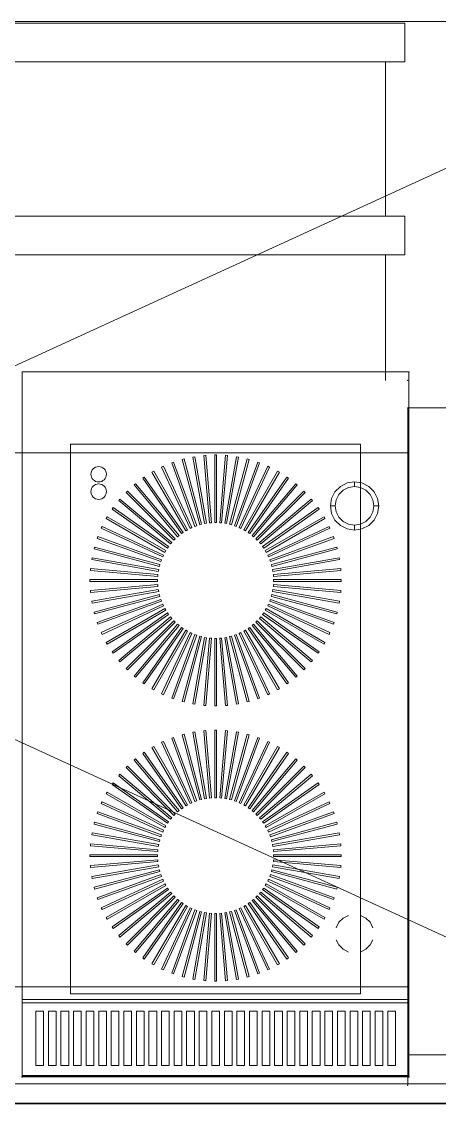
# Model space of a CAD drawing. Header units: millimetres. Extents: x -5316 to 10114, y -10026 to 11025.
# Drawn here: x 32.9 to 76.1, y -458.8 to -346.7 of the extents above; entities that cross this region are included whole.
import ezdxf

# ---------------------------------------------------------------- set-up
doc = ezdxf.new("R2010")
doc.units = ezdxf.units.MM
doc.layers.add('200-EquipBorder-2d', color=9, linetype='Continuous')
doc.layers.add('200-InsPoint-3D', color=3, linetype='Continuous', plot=False)
doc.layers.add('DUVAR', color=1, linetype='Continuous', lineweight=35)
doc.layers.add('tefrişler', color=13, linetype='Continuous', lineweight=5)

msp = doc.modelspace()

# ---------------------------------------------------------------- linework, layer by layer
at = {"layer": '200-EquipBorder-2d'}
msp.add_line((72.93, -456.02), (32.93, -456.02), dxfattribs=at)
msp.add_line((72.93, -456.02), (32.93, -456.02), dxfattribs=at)
at = {"layer": '200-InsPoint-3D'}
for p in [(32.93, -456.02), (32.93, -456.02), (72.8, -456.75), (72.93, -456.02), (72.93, -456.02)]:
    msp.add_point(p, dxfattribs=at)
at = {"layer": 'DUVAR'}
msp.add_line((699.54, -458.77), (-404.07, -458.77), dxfattribs=at)
at = {"layer": 'tefrişler'}
for p, q in [((109.92, -346.75), (-130.08, -456.75)), ((109.92, -456.75), (-130.08, -346.75)), ((70.5, -350.9), (70.5, -366.9)), ((70.5, -370.9), (70.5, -383.9)), ((72.93, -383.02), (32.93, -383.02)), ((32.93, -390.52), (32.93, -383.02)), ((72.93, -383.02), (32.93, -383.02)), ((32.93, -390.52), (32.93, -383.02)), ((72.93, -390.52), (72.93, -383.02)), ((72.93, -390.52), (72.93, -383.02)), ((72.8, -456.75), (72.8, -386.75)), ((72.8, -386.75), (182.8, -386.75)), ((32.93, -456.02), (32.93, -390.52)), ((32.93, -456.02), (32.93, -390.52)), ((72.93, -390.52), (72.93, -456.02)), ((72.93, -390.52), (72.93, -456.02)), ((-47.2, -391.4), (72.8, -391.4)), ((49.66, -392.04), (49.47, -392.09)), ((51.47, -398.8), (49.66, -392.04)), ((50.77, -391.8), (50.57, -391.84)), ((50.57, -391.84), (51.79, -398.73)), ((51.99, -398.69), (50.77, -391.8)), ((51.9, -391.66), (51.7, -391.68)), ((51.7, -391.68), (52.31, -398.65)), ((52.51, -398.64), (51.9, -391.66)), ((53.03, -391.62), (52.83, -391.62)), ((52.83, -391.62), (52.83, -398.62)), ((53.03, -398.62), (53.03, -391.62)), ((53.96, -391.66), (53.35, -398.64)), ((53.55, -398.65), (54.16, -391.68)), ((55.09, -391.8), (53.87, -398.69)), ((54.16, -391.68), (53.96, -391.66)), ((54.07, -398.73), (55.28, -391.84)), ((56.2, -392.04), (54.38, -398.8)), ((55.28, -391.84), (55.09, -391.8)), ((56.39, -392.09), (56.2, -392.04)), ((72.8, -391.4), (72.8, -446.7)), ((47.53, -392.8), (47.34, -392.88)), ((47.34, -392.88), (50.3, -399.23)), ((50.48, -399.14), (47.53, -392.8)), ((48.58, -392.37), (48.39, -392.44)), ((48.39, -392.44), (50.78, -399.02)), ((50.97, -398.95), (48.58, -392.37)), ((49.47, -392.09), (51.28, -398.85)), ((54.58, -398.85), (56.39, -392.09)), ((57.28, -392.37), (54.89, -398.95)), ((55.07, -399.02), (57.47, -392.44)), ((58.33, -392.8), (55.37, -399.14)), ((55.55, -399.23), (58.51, -392.88)), ((57.47, -392.44), (57.28, -392.37)), ((58.51, -392.88), (58.33, -392.8)), ((45.55, -393.91), (45.39, -394.03)), ((45.39, -394.03), (49.41, -399.76)), ((49.57, -399.65), (45.55, -393.91)), ((46.52, -393.31), (46.34, -393.41)), ((46.34, -393.41), (49.84, -399.47)), ((50.02, -399.37), (46.52, -393.31)), ((59.34, -393.31), (55.84, -399.37)), ((56.02, -399.47), (59.52, -393.41)), ((60.3, -393.91), (56.29, -399.65)), ((56.45, -399.76), (60.47, -394.03)), ((59.52, -393.41), (59.34, -393.31)), ((60.47, -394.03), (60.3, -393.91)), ((43.81, -395.36), (43.67, -395.5)), ((48.76, -400.31), (43.81, -395.36)), ((44.65, -394.6), (44.5, -394.73)), ((44.5, -394.73), (49, -400.09)), ((49.15, -399.96), (44.65, -394.6)), ((61.21, -394.6), (56.71, -399.96)), ((56.86, -400.09), (61.36, -394.73)), ((62.05, -395.36), (57.1, -400.31)), ((61.36, -394.73), (61.21, -394.6)), ((62.19, -395.5), (62.05, -395.36)), ((43.03, -396.19), (42.91, -396.34)), ((42.91, -396.34), (48.27, -400.84)), ((48.4, -400.69), (43.03, -396.19)), ((43.67, -395.5), (48.62, -400.45)), ((57.24, -400.45), (62.19, -395.5)), ((62.82, -396.19), (57.46, -400.69)), ((57.59, -400.84), (62.95, -396.34)), ((62.95, -396.34), (62.82, -396.19)), ((42.34, -397.08), (42.22, -397.25)), ((42.22, -397.25), (47.96, -401.26)), ((48.07, -401.1), (42.34, -397.08)), ((63.52, -397.08), (57.79, -401.1)), ((57.9, -401.26), (63.63, -397.25)), ((63.63, -397.25), (63.52, -397.08)), ((41.72, -398.03), (41.62, -398.21)), ((41.62, -398.21), (47.68, -401.71)), ((47.78, -401.53), (41.72, -398.03)), ((51.28, -398.85), (51.47, -398.8)), ((51.79, -398.73), (51.99, -398.69)), ((52.31, -398.65), (52.51, -398.64)), ((52.83, -398.62), (53.03, -398.62)), ((53.35, -398.64), (53.55, -398.65)), ((53.87, -398.69), (54.07, -398.73)), ((54.38, -398.8), (54.58, -398.85)), ((64.14, -398.03), (58.07, -401.53)), ((58.17, -401.71), (64.24, -398.21)), ((64.24, -398.21), (64.14, -398.03)), ((41.19, -399.04), (41.1, -399.22)), ((41.1, -399.22), (47.45, -402.18)), ((47.53, -401.99), (41.19, -399.04)), ((49.41, -399.76), (49.57, -399.65)), ((49.84, -399.47), (50.02, -399.37)), ((50.3, -399.23), (50.48, -399.14)), ((50.78, -399.02), (50.97, -398.95)), ((54.89, -398.95), (55.07, -399.02)), ((55.37, -399.14), (55.55, -399.23)), ((55.84, -399.37), (56.02, -399.47)), ((56.29, -399.65), (56.45, -399.76)), ((64.67, -399.04), (58.32, -401.99)), ((58.41, -402.18), (64.75, -399.22)), ((64.75, -399.22), (64.67, -399.04)), ((40.75, -400.08), (40.68, -400.27)), ((40.68, -400.27), (47.26, -402.66)), ((47.32, -402.47), (40.75, -400.08)), ((48.27, -400.84), (48.4, -400.69)), ((48.62, -400.45), (48.76, -400.31)), ((49, -400.09), (49.15, -399.96)), ((56.71, -399.96), (56.86, -400.09)), ((57.1, -400.31), (57.24, -400.45)), ((57.46, -400.69), (57.59, -400.84)), ((65.11, -400.08), (58.53, -402.47)), ((58.6, -402.66), (65.18, -400.27)), ((65.18, -400.27), (65.11, -400.08)), ((40.4, -401.16), (40.35, -401.35)), ((40.35, -401.35), (47.11, -403.16)), ((47.16, -402.97), (40.4, -401.16)), ((47.45, -402.18), (47.53, -401.99)), ((47.68, -401.71), (47.78, -401.53)), ((47.96, -401.26), (48.07, -401.1)), ((57.79, -401.1), (57.9, -401.26)), ((58.07, -401.53), (58.17, -401.71)), ((58.32, -401.99), (58.41, -402.18)), ((65.46, -401.16), (58.7, -402.97)), ((58.75, -403.16), (65.51, -401.35)), ((65.51, -401.35), (65.46, -401.16)), ((40.14, -402.27), (40.11, -402.46)), ((40.11, -402.46), (47, -403.68)), ((47.04, -403.48), (40.14, -402.27)), ((47.11, -403.16), (47.16, -402.97)), ((47.26, -402.66), (47.32, -402.47)), ((58.53, -402.47), (58.6, -402.66)), ((58.7, -402.97), (58.75, -403.16)), ((65.71, -402.27), (58.82, -403.48)), ((58.85, -403.68), (65.75, -402.46)), ((65.75, -402.46), (65.71, -402.27)), ((39.99, -403.39), (39.97, -403.59)), ((39.97, -403.59), (46.94, -404.2)), ((46.96, -404), (39.99, -403.39)), ((46.94, -404.2), (46.96, -404)), ((47, -403.68), (47.04, -403.48)), ((58.82, -403.48), (58.85, -403.68)), ((65.87, -403.39), (58.9, -404)), ((58.9, -404), (58.91, -404.2)), ((58.91, -404.2), (65.89, -403.59)), ((65.89, -403.59), (65.87, -403.39)), ((39.93, -404.52), (39.93, -404.72)), ((46.93, -404.52), (39.93, -404.52)), ((39.93, -404.72), (46.93, -404.72)), ((46.94, -405.04), (39.97, -405.65)), ((39.99, -405.85), (46.96, -405.24)), ((46.93, -404.72), (46.93, -404.52)), ((46.96, -405.24), (46.94, -405.04)), ((58.91, -405.04), (58.9, -405.24)), ((58.9, -405.24), (65.87, -405.85)), ((65.89, -405.65), (58.91, -405.04)), ((65.93, -404.52), (58.93, -404.52)), ((58.93, -404.52), (58.93, -404.72)), ((58.93, -404.72), (65.93, -404.72)), ((65.93, -404.72), (65.93, -404.52)), ((39.97, -405.65), (39.99, -405.85)), ((47, -405.56), (40.11, -406.78)), ((40.14, -406.98), (47.04, -405.76)), ((47.11, -406.08), (40.35, -407.89)), ((40.4, -408.08), (47.16, -406.27)), ((47.26, -406.58), (40.68, -408.97)), ((47.04, -405.76), (47, -405.56)), ((47.16, -406.27), (47.11, -406.08)), ((47.32, -406.77), (47.26, -406.58)), ((58.6, -406.58), (58.53, -406.77)), ((65.18, -408.97), (58.6, -406.58)), ((58.75, -406.08), (58.7, -406.27)), ((58.7, -406.27), (65.46, -408.08)), ((65.51, -407.89), (58.75, -406.08)), ((58.85, -405.56), (58.82, -405.76)), ((58.82, -405.76), (65.71, -406.98)), ((65.75, -406.78), (58.85, -405.56)), ((65.87, -405.85), (65.89, -405.65)), ((40.11, -406.78), (40.14, -406.98)), ((40.75, -409.16), (47.32, -406.77)), ((47.45, -407.07), (41.1, -410.02)), ((41.19, -410.21), (47.53, -407.25)), ((47.68, -407.53), (41.62, -411.03)), ((41.72, -411.21), (47.78, -407.71)), ((47.53, -407.25), (47.45, -407.07)), ((47.78, -407.71), (47.68, -407.53)), ((58.17, -407.53), (58.07, -407.71)), ((58.07, -407.71), (64.14, -411.21)), ((64.24, -411.03), (58.17, -407.53)), ((58.41, -407.07), (58.32, -407.25)), ((58.32, -407.25), (64.67, -410.21)), ((64.75, -410.02), (58.41, -407.07)), ((58.53, -406.77), (65.11, -409.16)), ((65.71, -406.98), (65.75, -406.78)), ((40.35, -407.89), (40.4, -408.08)), ((47.96, -407.98), (42.22, -412)), ((42.34, -412.16), (48.07, -408.14)), ((48.27, -408.4), (42.91, -412.9)), ((43.03, -413.05), (48.4, -408.55)), ((48.62, -408.79), (43.67, -413.74)), ((48.07, -408.14), (47.96, -407.98)), ((48.4, -408.55), (48.27, -408.4)), ((48.76, -408.93), (48.62, -408.79)), ((57.24, -408.79), (57.1, -408.93)), ((62.19, -413.74), (57.24, -408.79)), ((57.59, -408.4), (57.46, -408.55)), ((57.46, -408.55), (62.82, -413.05)), ((62.95, -412.9), (57.59, -408.4)), ((57.9, -407.98), (57.79, -408.14)), ((57.79, -408.14), (63.52, -412.16)), ((63.63, -412), (57.9, -407.98)), ((65.46, -408.08), (65.51, -407.89)), ((40.68, -408.97), (40.75, -409.16)), ((43.81, -413.88), (48.76, -408.93)), ((49, -409.15), (44.5, -414.52)), ((44.65, -414.64), (49.15, -409.28)), ((49.41, -409.48), (45.39, -415.21)), ((45.55, -415.33), (49.57, -409.59)), ((49.84, -409.77), (46.34, -415.83)), ((46.52, -415.93), (50.02, -409.87)), ((49.15, -409.28), (49, -409.15)), ((49.57, -409.59), (49.41, -409.48)), ((50.02, -409.87), (49.84, -409.77)), ((56.02, -409.77), (55.84, -409.87)), ((55.84, -409.87), (59.34, -415.93)), ((59.52, -415.83), (56.02, -409.77)), ((56.45, -409.48), (56.29, -409.59)), ((56.29, -409.59), (60.3, -415.33)), ((60.47, -415.21), (56.45, -409.48)), ((56.86, -409.15), (56.71, -409.28)), ((56.71, -409.28), (61.21, -414.64)), ((61.36, -414.52), (56.86, -409.15)), ((57.1, -408.93), (62.05, -413.88)), ((65.11, -409.16), (65.18, -408.97)), ((41.1, -410.02), (41.19, -410.21)), ((41.62, -411.03), (41.72, -411.21)), ((50.3, -410.02), (47.34, -416.36)), ((47.53, -416.45), (50.48, -410.1)), ((50.78, -410.23), (48.39, -416.8)), ((48.58, -416.87), (50.97, -410.29)), ((51.28, -410.39), (49.47, -417.15)), ((49.66, -417.2), (51.47, -410.44)), ((50.48, -410.1), (50.3, -410.02)), ((51.79, -410.51), (50.57, -417.41)), ((50.77, -417.44), (51.99, -410.55)), ((50.97, -410.29), (50.78, -410.23)), ((51.47, -410.44), (51.28, -410.39)), ((52.31, -410.59), (51.7, -417.56)), ((51.99, -410.55), (51.79, -410.51)), ((51.9, -417.58), (52.51, -410.61)), ((52.51, -410.61), (52.31, -410.59)), ((53.03, -410.62), (52.83, -410.62)), ((52.83, -410.62), (52.83, -417.62)), ((53.03, -417.62), (53.03, -410.62)), ((53.55, -410.59), (53.35, -410.61)), ((53.35, -410.61), (53.96, -417.58)), ((54.16, -417.56), (53.55, -410.59)), ((54.07, -410.51), (53.87, -410.55)), ((53.87, -410.55), (55.09, -417.44)), ((55.28, -417.41), (54.07, -410.51)), ((54.58, -410.39), (54.38, -410.44)), ((54.38, -410.44), (56.2, -417.2)), ((56.39, -417.15), (54.58, -410.39)), ((55.07, -410.23), (54.89, -410.29)), ((54.89, -410.29), (57.28, -416.87)), ((57.47, -416.8), (55.07, -410.23)), ((55.55, -410.02), (55.37, -410.1)), ((55.37, -410.1), (58.33, -416.45)), ((58.51, -416.36), (55.55, -410.02)), ((64.14, -411.21), (64.24, -411.03)), ((64.67, -410.21), (64.75, -410.02)), ((42.22, -412), (42.34, -412.16)), ((63.52, -412.16), (63.63, -412)), ((42.91, -412.9), (43.03, -413.05)), ((62.82, -413.05), (62.95, -412.9)), ((43.67, -413.74), (43.81, -413.88)), ((62.05, -413.88), (62.19, -413.74)), ((44.5, -414.52), (44.65, -414.64)), ((45.39, -415.21), (45.55, -415.33)), ((60.3, -415.33), (60.47, -415.21)), ((61.21, -414.64), (61.36, -414.52)), ((46.34, -415.83), (46.52, -415.93)), ((47.34, -416.36), (47.53, -416.45)), ((58.33, -416.45), (58.51, -416.36)), ((59.34, -415.93), (59.52, -415.83)), ((48.39, -416.8), (48.58, -416.87)), ((49.47, -417.15), (49.66, -417.2)), ((50.57, -417.41), (50.77, -417.44)), ((51.7, -417.56), (51.9, -417.58)), ((52.83, -417.62), (53.03, -417.62)), ((53.96, -417.58), (54.16, -417.56)), ((55.09, -417.44), (55.28, -417.41)), ((56.2, -417.2), (56.39, -417.15)), ((57.28, -416.87), (57.47, -416.8)), ((72.8, -446.7), (-47.2, -446.7)), ((72.93, -448.02), (32.93, -448.02)), ((72.93, -448.02), (32.93, -448.02)), ((182.8, -453.75), (72.8, -453.75)), ((-130.08, -456.75), (182.8, -456.75)), ((182.8, -456.75), (72.8, -456.75))]:
    msp.add_line(p, q, dxfattribs=at)
for points in [[(109.92, -346.75), (-130.08, -346.75), (-130.08, -456.75), (109.92, -456.75)], [(72.5, -350.9), (-16.5, -350.9), (-16.5, -346.9), (72.5, -346.9)], [(72.5, -370.9), (-16.5, -370.9), (-16.5, -366.9), (72.5, -366.9)], [(67.93, -447.42), (37.93, -447.42), (37.93, -390.52), (67.93, -390.52)], [(67.93, -447.42), (37.93, -447.42), (37.93, -390.52), (67.93, -390.52)], [(49.66, -392.04), (49.47, -392.09), (51.28, -398.85), (51.47, -398.8)], [(50.77, -391.8), (50.57, -391.84), (51.79, -398.73), (51.99, -398.69)], [(51.9, -391.66), (51.7, -391.68), (52.31, -398.65), (52.51, -398.64)], [(53.03, -391.62), (52.83, -391.62), (52.83, -398.62), (53.03, -398.62)], [(54.16, -391.68), (53.96, -391.66), (53.35, -398.64), (53.55, -398.65)], [(55.28, -391.84), (55.09, -391.8), (53.87, -398.69), (54.07, -398.73)], [(56.39, -392.09), (56.2, -392.04), (54.38, -398.8), (54.58, -398.85)], [(47.53, -392.8), (47.34, -392.88), (50.3, -399.23), (50.48, -399.14)], [(48.58, -392.37), (48.39, -392.44), (50.78, -399.02), (50.97, -398.95)], [(57.47, -392.44), (57.28, -392.37), (54.89, -398.95), (55.07, -399.02)], [(58.51, -392.88), (58.33, -392.8), (55.37, -399.14), (55.55, -399.23)], [(45.55, -393.91), (45.39, -394.03), (49.41, -399.76), (49.57, -399.65)], [(46.52, -393.31), (46.34, -393.41), (49.84, -399.47), (50.02, -399.37)], [(59.52, -393.41), (59.34, -393.31), (55.84, -399.37), (56.02, -399.47)], [(60.47, -394.03), (60.3, -393.91), (56.29, -399.65), (56.45, -399.76)], [(43.81, -395.36), (43.67, -395.5), (48.62, -400.45), (48.76, -400.31)], [(44.65, -394.6), (44.5, -394.73), (49, -400.09), (49.15, -399.96)], [(61.36, -394.73), (61.21, -394.6), (56.71, -399.96), (56.86, -400.09)], [(62.19, -395.5), (62.05, -395.36), (57.1, -400.31), (57.24, -400.45)], [(43.03, -396.19), (42.91, -396.34), (48.27, -400.84), (48.4, -400.69)], [(62.95, -396.34), (62.82, -396.19), (57.46, -400.69), (57.59, -400.84)], [(42.34, -397.08), (42.22, -397.25), (47.96, -401.26), (48.07, -401.1)], [(63.63, -397.25), (63.52, -397.08), (57.79, -401.1), (57.9, -401.26)], [(41.72, -398.03), (41.62, -398.21), (47.68, -401.71), (47.78, -401.53)], [(64.24, -398.21), (64.14, -398.03), (58.07, -401.53), (58.17, -401.71)], [(41.19, -399.04), (41.1, -399.22), (47.45, -402.18), (47.53, -401.99)], [(64.75, -399.22), (64.67, -399.04), (58.32, -401.99), (58.41, -402.18)], [(40.75, -400.08), (40.68, -400.27), (47.26, -402.66), (47.32, -402.47)], [(65.18, -400.27), (65.11, -400.08), (58.53, -402.47), (58.6, -402.66)], [(40.4, -401.16), (40.35, -401.35), (47.11, -403.16), (47.16, -402.97)], [(65.51, -401.35), (65.46, -401.16), (58.7, -402.97), (58.75, -403.16)], [(40.14, -402.27), (40.11, -402.46), (47, -403.68), (47.04, -403.48)], [(65.75, -402.46), (65.71, -402.27), (58.82, -403.48), (58.85, -403.68)], [(39.99, -403.39), (39.97, -403.59), (46.94, -404.2), (46.96, -404)], [(65.89, -403.59), (65.87, -403.39), (58.9, -404), (58.91, -404.2)], [(39.93, -404.52), (39.93, -404.72), (46.93, -404.72), (46.93, -404.52)], [(39.97, -405.65), (39.99, -405.85), (46.96, -405.24), (46.94, -405.04)], [(65.87, -405.85), (65.89, -405.65), (58.91, -405.04), (58.9, -405.24)], [(65.93, -404.72), (65.93, -404.52), (58.93, -404.52), (58.93, -404.72)], [(40.11, -406.78), (40.14, -406.98), (47.04, -405.76), (47, -405.56)], [(40.35, -407.89), (40.4, -408.08), (47.16, -406.27), (47.11, -406.08)], [(40.68, -408.97), (40.75, -409.16), (47.32, -406.77), (47.26, -406.58)], [(65.11, -409.16), (65.18, -408.97), (58.6, -406.58), (58.53, -406.77)], [(65.46, -408.08), (65.51, -407.89), (58.75, -406.08), (58.7, -406.27)], [(65.71, -406.98), (65.75, -406.78), (58.85, -405.56), (58.82, -405.76)], [(41.1, -410.02), (41.19, -410.21), (47.53, -407.25), (47.45, -407.07)], [(41.62, -411.03), (41.72, -411.21), (47.78, -407.71), (47.68, -407.53)], [(64.14, -411.21), (64.24, -411.03), (58.17, -407.53), (58.07, -407.71)], [(64.67, -410.21), (64.75, -410.02), (58.41, -407.07), (58.32, -407.25)], [(42.22, -412), (42.34, -412.16), (48.07, -408.14), (47.96, -407.98)], [(42.91, -412.9), (43.03, -413.05), (48.4, -408.55), (48.27, -408.4)], [(43.67, -413.74), (43.81, -413.88), (48.76, -408.93), (48.62, -408.79)], [(62.05, -413.88), (62.19, -413.74), (57.24, -408.79), (57.1, -408.93)], [(62.82, -413.05), (62.95, -412.9), (57.59, -408.4), (57.46, -408.55)], [(63.52, -412.16), (63.63, -412), (57.9, -407.98), (57.79, -408.14)], [(44.5, -414.52), (44.65, -414.64), (49.15, -409.28), (49, -409.15)], [(45.39, -415.21), (45.55, -415.33), (49.57, -409.59), (49.41, -409.48)], [(46.34, -415.83), (46.52, -415.93), (50.02, -409.87), (49.84, -409.77)], [(59.34, -415.93), (59.52, -415.83), (56.02, -409.77), (55.84, -409.87)], [(60.3, -415.33), (60.47, -415.21), (56.45, -409.48), (56.29, -409.59)], [(61.21, -414.64), (61.36, -414.52), (56.86, -409.15), (56.71, -409.28)], [(47.34, -416.36), (47.53, -416.45), (50.48, -410.1), (50.3, -410.02)], [(48.39, -416.8), (48.58, -416.87), (50.97, -410.29), (50.78, -410.23)], [(49.47, -417.15), (49.66, -417.2), (51.47, -410.44), (51.28, -410.39)], [(50.57, -417.41), (50.77, -417.44), (51.99, -410.55), (51.79, -410.51)], [(51.7, -417.56), (51.9, -417.58), (52.51, -410.61), (52.31, -410.59)], [(52.83, -417.62), (53.03, -417.62), (53.03, -410.62), (52.83, -410.62)], [(53.96, -417.58), (54.16, -417.56), (53.55, -410.59), (53.35, -410.61)], [(55.09, -417.44), (55.28, -417.41), (54.07, -410.51), (53.87, -410.55)], [(56.2, -417.2), (56.39, -417.15), (54.58, -410.39), (54.38, -410.44)], [(57.28, -416.87), (57.47, -416.8), (55.07, -410.23), (54.89, -410.29)], [(58.33, -416.45), (58.51, -416.36), (55.55, -410.02), (55.37, -410.1)], [(48.58, -420.87), (48.39, -420.94), (50.78, -427.52), (50.97, -427.45)], [(48.58, -420.87), (48.39, -420.94), (50.78, -427.52), (50.97, -427.45)], [(49.66, -420.54), (49.47, -420.59), (51.28, -427.35), (51.47, -427.3)], [(49.66, -420.54), (49.47, -420.59), (51.28, -427.35), (51.47, -427.3)], [(50.77, -420.3), (50.57, -420.34), (51.79, -427.23), (51.99, -427.19)], [(50.77, -420.3), (50.57, -420.34), (51.79, -427.23), (51.99, -427.19)], [(51.9, -420.16), (51.7, -420.18), (52.31, -427.15), (52.51, -427.14)], [(51.9, -420.16), (51.7, -420.18), (52.31, -427.15), (52.51, -427.14)], [(53.03, -420.12), (52.83, -420.12), (52.83, -427.12), (53.03, -427.12)], [(53.03, -420.12), (52.83, -420.12), (52.83, -427.12), (53.03, -427.12)], [(54.16, -420.18), (53.96, -420.16), (53.35, -427.14), (53.55, -427.15)], [(54.16, -420.18), (53.96, -420.16), (53.35, -427.14), (53.55, -427.15)], [(55.28, -420.34), (55.09, -420.3), (53.87, -427.19), (54.07, -427.23)], [(55.28, -420.34), (55.09, -420.3), (53.87, -427.19), (54.07, -427.23)], [(56.39, -420.59), (56.2, -420.54), (54.38, -427.3), (54.58, -427.35)], [(56.39, -420.59), (56.2, -420.54), (54.38, -427.3), (54.58, -427.35)], [(57.47, -420.94), (57.28, -420.87), (54.89, -427.45), (55.07, -427.52)], [(57.47, -420.94), (57.28, -420.87), (54.89, -427.45), (55.07, -427.52)], [(46.52, -421.81), (46.34, -421.91), (49.84, -427.97), (50.02, -427.87)], [(46.52, -421.81), (46.34, -421.91), (49.84, -427.97), (50.02, -427.87)], [(47.53, -421.3), (47.34, -421.38), (50.3, -427.73), (50.48, -427.64)], [(47.53, -421.3), (47.34, -421.38), (50.3, -427.73), (50.48, -427.64)], [(58.51, -421.38), (58.33, -421.3), (55.37, -427.64), (55.55, -427.73)], [(58.51, -421.38), (58.33, -421.3), (55.37, -427.64), (55.55, -427.73)], [(59.52, -421.91), (59.34, -421.81), (55.84, -427.87), (56.02, -427.97)], [(59.52, -421.91), (59.34, -421.81), (55.84, -427.87), (56.02, -427.97)], [(44.65, -423.1), (44.5, -423.23), (49, -428.59), (49.15, -428.46)], [(44.65, -423.1), (44.5, -423.23), (49, -428.59), (49.15, -428.46)], [(45.55, -422.41), (45.39, -422.53), (49.41, -428.26), (49.57, -428.15)], [(45.55, -422.41), (45.39, -422.53), (49.41, -428.26), (49.57, -428.15)], [(60.47, -422.53), (60.3, -422.41), (56.29, -428.15), (56.45, -428.26)], [(60.47, -422.53), (60.3, -422.41), (56.29, -428.15), (56.45, -428.26)], [(61.36, -423.23), (61.21, -423.1), (56.71, -428.46), (56.86, -428.59)], [(61.36, -423.23), (61.21, -423.1), (56.71, -428.46), (56.86, -428.59)], [(43.81, -423.86), (43.67, -424), (48.62, -428.95), (48.76, -428.81)], [(43.81, -423.86), (43.67, -424), (48.62, -428.95), (48.76, -428.81)], [(62.19, -424), (62.05, -423.86), (57.1, -428.81), (57.24, -428.95)], [(62.19, -424), (62.05, -423.86), (57.1, -428.81), (57.24, -428.95)], [(42.34, -425.58), (42.22, -425.75), (47.96, -429.76), (48.07, -429.6)], [(42.34, -425.58), (42.22, -425.75), (47.96, -429.76), (48.07, -429.6)], [(43.03, -424.69), (42.91, -424.84), (48.27, -429.34), (48.4, -429.19)], [(43.03, -424.69), (42.91, -424.84), (48.27, -429.34), (48.4, -429.19)], [(62.95, -424.84), (62.82, -424.69), (57.46, -429.19), (57.59, -429.34)], [(62.95, -424.84), (62.82, -424.69), (57.46, -429.19), (57.59, -429.34)], [(63.63, -425.75), (63.52, -425.58), (57.79, -429.6), (57.9, -429.76)], [(63.63, -425.75), (63.52, -425.58), (57.79, -429.6), (57.9, -429.76)], [(41.72, -426.53), (41.62, -426.71), (47.68, -430.21), (47.78, -430.03)], [(41.72, -426.53), (41.62, -426.71), (47.68, -430.21), (47.78, -430.03)], [(64.24, -426.71), (64.14, -426.53), (58.07, -430.03), (58.17, -430.21)], [(64.24, -426.71), (64.14, -426.53), (58.07, -430.03), (58.17, -430.21)], [(41.19, -427.54), (41.1, -427.72), (47.45, -430.68), (47.53, -430.49)], [(41.19, -427.54), (41.1, -427.72), (47.45, -430.68), (47.53, -430.49)], [(64.75, -427.72), (64.67, -427.54), (58.32, -430.49), (58.41, -430.68)], [(64.75, -427.72), (64.67, -427.54), (58.32, -430.49), (58.41, -430.68)], [(40.75, -428.58), (40.68, -428.77), (47.26, -431.16), (47.32, -430.97)], [(40.75, -428.58), (40.68, -428.77), (47.26, -431.16), (47.32, -430.97)], [(65.18, -428.77), (65.11, -428.58), (58.53, -430.97), (58.6, -431.16)], [(65.18, -428.77), (65.11, -428.58), (58.53, -430.97), (58.6, -431.16)], [(40.4, -429.66), (40.35, -429.85), (47.11, -431.66), (47.16, -431.47)], [(40.4, -429.66), (40.35, -429.85), (47.11, -431.66), (47.16, -431.47)], [(65.51, -429.85), (65.46, -429.66), (58.7, -431.47), (58.75, -431.66)], [(65.51, -429.85), (65.46, -429.66), (58.7, -431.47), (58.75, -431.66)], [(40.14, -430.77), (40.11, -430.96), (47, -432.18), (47.04, -431.98)], [(40.14, -430.77), (40.11, -430.96), (47, -432.18), (47.04, -431.98)], [(65.75, -430.96), (65.71, -430.77), (58.82, -431.98), (58.85, -432.18)], [(65.75, -430.96), (65.71, -430.77), (58.82, -431.98), (58.85, -432.18)], [(39.99, -431.89), (39.97, -432.09), (46.94, -432.7), (46.96, -432.5)], [(39.99, -431.89), (39.97, -432.09), (46.94, -432.7), (46.96, -432.5)], [(65.89, -432.09), (65.87, -431.89), (58.9, -432.5), (58.91, -432.7)], [(65.89, -432.09), (65.87, -431.89), (58.9, -432.5), (58.91, -432.7)], [(39.93, -433.02), (39.93, -433.22), (46.93, -433.22), (46.93, -433.02)], [(39.93, -433.02), (39.93, -433.22), (46.93, -433.22), (46.93, -433.02)], [(65.93, -433.22), (65.93, -433.02), (58.93, -433.02), (58.93, -433.22)], [(65.93, -433.22), (65.93, -433.02), (58.93, -433.02), (58.93, -433.22)], [(39.97, -434.15), (39.99, -434.35), (46.96, -433.74), (46.94, -433.54)], [(39.97, -434.15), (39.99, -434.35), (46.96, -433.74), (46.94, -433.54)], [(40.11, -435.28), (40.14, -435.48), (47.04, -434.26), (47, -434.06)], [(40.11, -435.28), (40.14, -435.48), (47.04, -434.26), (47, -434.06)], [(40.35, -436.39), (40.4, -436.58), (47.16, -434.77), (47.11, -434.58)], [(40.35, -436.39), (40.4, -436.58), (47.16, -434.77), (47.11, -434.58)], [(65.46, -436.58), (65.51, -436.39), (58.75, -434.58), (58.7, -434.77)], [(65.46, -436.58), (65.51, -436.39), (58.75, -434.58), (58.7, -434.77)], [(65.71, -435.48), (65.75, -435.28), (58.85, -434.06), (58.82, -434.26)], [(65.71, -435.48), (65.75, -435.28), (58.85, -434.06), (58.82, -434.26)], [(65.87, -434.35), (65.89, -434.15), (58.91, -433.54), (58.9, -433.74)], [(65.87, -434.35), (65.89, -434.15), (58.91, -433.54), (58.9, -433.74)], [(40.68, -437.47), (40.75, -437.66), (47.32, -435.27), (47.26, -435.08)], [(40.68, -437.47), (40.75, -437.66), (47.32, -435.27), (47.26, -435.08)], [(41.1, -438.52), (41.19, -438.71), (47.53, -435.75), (47.45, -435.57)], [(41.1, -438.52), (41.19, -438.71), (47.53, -435.75), (47.45, -435.57)], [(64.67, -438.71), (64.75, -438.52), (58.41, -435.57), (58.32, -435.75)], [(64.67, -438.71), (64.75, -438.52), (58.41, -435.57), (58.32, -435.75)], [(65.11, -437.66), (65.18, -437.47), (58.6, -435.08), (58.53, -435.27)], [(65.11, -437.66), (65.18, -437.47), (58.6, -435.08), (58.53, -435.27)], [(41.62, -439.53), (41.72, -439.71), (47.78, -436.21), (47.68, -436.03)], [(41.62, -439.53), (41.72, -439.71), (47.78, -436.21), (47.68, -436.03)], [(42.22, -440.5), (42.34, -440.66), (48.07, -436.64), (47.96, -436.48)], [(42.22, -440.5), (42.34, -440.66), (48.07, -436.64), (47.96, -436.48)], [(63.52, -440.66), (63.63, -440.5), (57.9, -436.48), (57.79, -436.64)], [(63.52, -440.66), (63.63, -440.5), (57.9, -436.48), (57.79, -436.64)], [(64.14, -439.71), (64.24, -439.53), (58.17, -436.03), (58.07, -436.21)], [(64.14, -439.71), (64.24, -439.53), (58.17, -436.03), (58.07, -436.21)], [(42.91, -441.4), (43.03, -441.55), (48.4, -437.05), (48.27, -436.9)], [(42.91, -441.4), (43.03, -441.55), (48.4, -437.05), (48.27, -436.9)], [(43.67, -442.24), (43.81, -442.38), (48.76, -437.43), (48.62, -437.29)], [(43.67, -442.24), (43.81, -442.38), (48.76, -437.43), (48.62, -437.29)], [(44.5, -443.02), (44.65, -443.14), (49.15, -437.78), (49, -437.65)], [(44.5, -443.02), (44.65, -443.14), (49.15, -437.78), (49, -437.65)], [(45.39, -443.71), (45.55, -443.83), (49.57, -438.09), (49.41, -437.98)], [(45.39, -443.71), (45.55, -443.83), (49.57, -438.09), (49.41, -437.98)], [(60.3, -443.83), (60.47, -443.71), (56.45, -437.98), (56.29, -438.09)], [(60.3, -443.83), (60.47, -443.71), (56.45, -437.98), (56.29, -438.09)], [(61.21, -443.14), (61.36, -443.02), (56.86, -437.65), (56.71, -437.78)], [(61.21, -443.14), (61.36, -443.02), (56.86, -437.65), (56.71, -437.78)], [(62.05, -442.38), (62.19, -442.24), (57.24, -437.29), (57.1, -437.43)], [(62.05, -442.38), (62.19, -442.24), (57.24, -437.29), (57.1, -437.43)], [(62.82, -441.55), (62.95, -441.4), (57.59, -436.9), (57.46, -437.05)], [(62.82, -441.55), (62.95, -441.4), (57.59, -436.9), (57.46, -437.05)], [(46.34, -444.33), (46.52, -444.43), (50.02, -438.37), (49.84, -438.27)], [(46.34, -444.33), (46.52, -444.43), (50.02, -438.37), (49.84, -438.27)], [(47.34, -444.86), (47.53, -444.95), (50.48, -438.6), (50.3, -438.52)], [(47.34, -444.86), (47.53, -444.95), (50.48, -438.6), (50.3, -438.52)], [(48.39, -445.3), (48.58, -445.37), (50.97, -438.79), (50.78, -438.73)], [(48.39, -445.3), (48.58, -445.37), (50.97, -438.79), (50.78, -438.73)], [(49.47, -445.65), (49.66, -445.7), (51.47, -438.94), (51.28, -438.89)], [(49.47, -445.65), (49.66, -445.7), (51.47, -438.94), (51.28, -438.89)], [(50.57, -445.91), (50.77, -445.94), (51.99, -439.05), (51.79, -439.01)], [(50.57, -445.91), (50.77, -445.94), (51.99, -439.05), (51.79, -439.01)], [(51.7, -446.06), (51.9, -446.08), (52.51, -439.11), (52.31, -439.09)], [(51.7, -446.06), (51.9, -446.08), (52.51, -439.11), (52.31, -439.09)], [(52.83, -446.12), (53.03, -446.12), (53.03, -439.12), (52.83, -439.12)], [(52.83, -446.12), (53.03, -446.12), (53.03, -439.12), (52.83, -439.12)], [(53.96, -446.08), (54.16, -446.06), (53.55, -439.09), (53.35, -439.11)], [(53.96, -446.08), (54.16, -446.06), (53.55, -439.09), (53.35, -439.11)], [(55.09, -445.94), (55.28, -445.91), (54.07, -439.01), (53.87, -439.05)], [(55.09, -445.94), (55.28, -445.91), (54.07, -439.01), (53.87, -439.05)], [(56.2, -445.7), (56.39, -445.65), (54.58, -438.89), (54.38, -438.94)], [(56.2, -445.7), (56.39, -445.65), (54.58, -438.89), (54.38, -438.94)], [(57.28, -445.37), (57.47, -445.3), (55.07, -438.73), (54.89, -438.79)], [(57.28, -445.37), (57.47, -445.3), (55.07, -438.73), (54.89, -438.79)], [(58.33, -444.95), (58.51, -444.86), (55.55, -438.52), (55.37, -438.6)], [(58.33, -444.95), (58.51, -444.86), (55.55, -438.52), (55.37, -438.6)], [(59.34, -444.43), (59.52, -444.33), (56.02, -438.27), (55.84, -438.37)], [(59.34, -444.43), (59.52, -444.33), (56.02, -438.27), (55.84, -438.37)], [(72.93, -455.87), (32.93, -455.87), (32.93, -448.37), (72.93, -448.37)], [(35.13, -454.85), (34.33, -454.85), (34.33, -449.24), (35.13, -449.24)], [(36.43, -454.85), (35.63, -454.85), (35.63, -449.24), (36.43, -449.24)], [(37.73, -454.85), (36.93, -454.85), (36.93, -449.24), (37.73, -449.24)], [(39.03, -454.85), (38.23, -454.85), (38.23, -449.24), (39.03, -449.24)], [(40.33, -454.85), (39.53, -454.85), (39.53, -449.24), (40.33, -449.24)], [(41.63, -454.85), (40.83, -454.85), (40.83, -449.24), (41.63, -449.24)], [(42.93, -454.85), (42.13, -454.85), (42.13, -449.24), (42.93, -449.24)], [(44.23, -454.85), (43.43, -454.85), (43.43, -449.24), (44.23, -449.24)], [(45.53, -454.85), (44.73, -454.85), (44.73, -449.24), (45.53, -449.24)], [(46.83, -454.85), (46.03, -454.85), (46.03, -449.24), (46.83, -449.24)], [(48.13, -454.85), (47.33, -454.85), (47.33, -449.24), (48.13, -449.24)], [(49.43, -454.85), (48.63, -454.85), (48.63, -449.24), (49.43, -449.24)], [(50.73, -454.85), (49.93, -454.85), (49.93, -449.24), (50.73, -449.24)], [(52.03, -454.85), (51.23, -454.85), (51.23, -449.24), (52.03, -449.24)], [(53.33, -454.85), (52.53, -454.85), (52.53, -449.24), (53.33, -449.24)], [(54.63, -454.85), (53.83, -454.85), (53.83, -449.24), (54.63, -449.24)], [(55.93, -454.85), (55.13, -454.85), (55.13, -449.24), (55.93, -449.24)], [(57.23, -454.85), (56.43, -454.85), (56.43, -449.24), (57.23, -449.24)], [(58.53, -454.85), (57.73, -454.85), (57.73, -449.24), (58.53, -449.24)], [(59.83, -454.85), (59.03, -454.85), (59.03, -449.24), (59.83, -449.24)], [(61.13, -454.85), (60.33, -454.85), (60.33, -449.24), (61.13, -449.24)], [(62.43, -454.85), (61.63, -454.85), (61.63, -449.24), (62.43, -449.24)], [(63.73, -454.85), (62.93, -454.85), (62.93, -449.24), (63.73, -449.24)], [(65.03, -454.85), (64.23, -454.85), (64.23, -449.24), (65.03, -449.24)], [(66.33, -454.85), (65.53, -454.85), (65.53, -449.24), (66.33, -449.24)], [(67.63, -454.85), (66.83, -454.85), (66.83, -449.24), (67.63, -449.24)], [(68.93, -454.85), (68.13, -454.85), (68.13, -449.24), (68.93, -449.24)], [(70.23, -454.85), (69.43, -454.85), (69.43, -449.24), (70.23, -449.24)], [(71.53, -454.85), (70.73, -454.85), (70.73, -449.24), (71.53, -449.24)]]:
    msp.add_lwpolyline(points, close=True, dxfattribs=at)
for centre in [(40.83, -393.62), (40.83, -393.62), (40.83, -395.42), (40.83, -395.42)]:
    msp.add_circle(centre, 0.8, dxfattribs=at)
for p in [(32.93, -383.02), (32.93, -383.02), (72.93, -383.02), (72.93, -383.02), (72.8, -383.9), (72.8, -386.75), (72.8, -456.9)]:
    msp.add_point(p, dxfattribs=at)
for points, invisible_edges in [([(65.27, -395.43, 0.5), (65.39, -395.51, 0.15), (65.06, -396.17, 0.15), (64.92, -396.13, 0.5)], 7), ([(65.83, -394.88, 0.5), (65.91, -394.99, 0.15), (65.39, -395.51, 0.15), (65.27, -395.43, 0.5)], 7), ([(65.91, -394.99, 0.15), (66.12, -395.28), (65.68, -395.72), (65.39, -395.51, 0.15)], 13), ([(66.52, -394.52, 0.5), (66.57, -394.66, 0.15), (65.91, -394.99, 0.15), (65.83, -394.88, 0.5)], 7), ([(66.57, -394.66, 0.15), (66.68, -395), (66.12, -395.28), (65.91, -394.99, 0.15)], 13), ([(67.3, -394.4, 0.5), (67.3, -394.54, 0.15), (66.57, -394.66, 0.15), (66.52, -394.52, 0.5)], 6), ([(67.3, -394.54, 0.15), (67.3, -394.9), (66.68, -395), (66.57, -394.66, 0.15)], 12), ([(68.07, -394.52, 0.5), (68.02, -394.66, 0.15), (67.3, -394.54, 0.15), (67.3, -394.4, 0.5)], 3), ([(68.02, -394.66, 0.15), (67.92, -395), (67.3, -394.9), (67.3, -394.54, 0.15)], 9), ([(68.68, -394.99, 0.15), (68.47, -395.28), (67.92, -395), (68.02, -394.66, 0.15)], 13), ([(68.77, -394.88, 0.5), (68.68, -394.99, 0.15), (68.02, -394.66, 0.15), (68.07, -394.52, 0.5)], 7), ([(69.2, -395.51, 0.15), (68.92, -395.72), (68.47, -395.28), (68.68, -394.99, 0.15)], 13), ([(69.32, -395.43, 0.5), (69.2, -395.51, 0.15), (68.68, -394.99, 0.15), (68.77, -394.88, 0.5)], 7), ([(69.67, -396.13, 0.5), (69.54, -396.17, 0.15), (69.2, -395.51, 0.15), (69.32, -395.43, 0.5)], 7), ([(64.92, -396.13, 0.5), (65.06, -396.17, 0.15), (64.94, -396.9, 0.15), (64.8, -396.9, 0.5)], 3), ([(65.06, -396.17, 0.15), (65.39, -396.28), (65.3, -396.9), (64.94, -396.9, 0.15)], 9), ([(65.39, -395.51, 0.15), (65.68, -395.72), (65.39, -396.28), (65.06, -396.17, 0.15)], 13), ([(69.54, -396.17, 0.15), (69.2, -396.28), (68.92, -395.72), (69.2, -395.51, 0.15)], 13), ([(69.65, -396.9, 0.15), (69.3, -396.9), (69.2, -396.28), (69.54, -396.17, 0.15)], 12), ([(69.8, -396.9, 0.5), (69.65, -396.9, 0.15), (69.54, -396.17, 0.15), (69.67, -396.13, 0.5)], 6), ([(64.8, -396.9, 0.5), (64.94, -396.9, 0.15), (65.06, -397.63, 0.15), (64.92, -397.67, 0.5)], 6), ([(64.92, -397.67, 0.5), (65.06, -397.63, 0.15), (65.39, -398.28, 0.15), (65.27, -398.37, 0.5)], 7), ([(64.94, -396.9, 0.15), (65.3, -396.9), (65.39, -397.52), (65.06, -397.63, 0.15)], 12), ([(65.06, -397.63, 0.15), (65.39, -397.52), (65.68, -398.07), (65.39, -398.28, 0.15)], 13), ([(69.2, -398.28, 0.15), (68.92, -398.07), (69.2, -397.52), (69.54, -397.63, 0.15)], 13), ([(69.54, -397.63, 0.15), (69.2, -397.52), (69.3, -396.9), (69.65, -396.9, 0.15)], 9), ([(69.32, -398.37, 0.5), (69.2, -398.28, 0.15), (69.54, -397.63, 0.15), (69.67, -397.67, 0.5)], 7), ([(69.67, -397.67, 0.5), (69.54, -397.63, 0.15), (69.65, -396.9, 0.15), (69.8, -396.9, 0.5)], 3), ([(65.27, -398.37, 0.5), (65.39, -398.28, 0.15), (65.91, -398.8, 0.15), (65.83, -398.92, 0.5)], 7), ([(65.39, -398.28, 0.15), (65.68, -398.07), (66.12, -398.52), (65.91, -398.8, 0.15)], 13), ([(65.83, -398.92, 0.5), (65.91, -398.8, 0.15), (66.57, -399.14, 0.15), (66.52, -399.28, 0.5)], 7), ([(65.91, -398.8, 0.15), (66.12, -398.52), (66.68, -398.8), (66.57, -399.14, 0.15)], 13), ([(66.57, -399.14, 0.15), (66.68, -398.8), (67.3, -398.9), (67.3, -399.25, 0.15)], 9), ([(67.3, -399.25, 0.15), (67.3, -398.9), (67.92, -398.8), (68.02, -399.14, 0.15)], 12), ([(68.02, -399.14, 0.15), (67.92, -398.8), (68.47, -398.52), (68.68, -398.8, 0.15)], 13), ([(68.07, -399.28, 0.5), (68.02, -399.14, 0.15), (68.68, -398.8, 0.15), (68.77, -398.92, 0.5)], 7), ([(68.68, -398.8, 0.15), (68.47, -398.52), (68.92, -398.07), (69.2, -398.28, 0.15)], 13), ([(68.77, -398.92, 0.5), (68.68, -398.8, 0.15), (69.2, -398.28, 0.15), (69.32, -398.37, 0.5)], 7), ([(66.52, -399.28, 0.5), (66.57, -399.14, 0.15), (67.3, -399.25, 0.15), (67.3, -399.4, 0.5)], 3), ([(67.3, -399.4, 0.5), (67.3, -399.25, 0.15), (68.02, -399.14, 0.15), (68.07, -399.28, 0.5)], 6), ([(66.57, -438.96, 0.15), (66.68, -439.3), (66.12, -439.58), (65.91, -439.29, 0.15)], 13), ([(68.68, -439.29, 0.15), (68.47, -439.58), (67.92, -439.3), (68.02, -438.96, 0.15)], 13), ([(65.39, -439.81, 0.15), (65.68, -440.02), (65.39, -440.58), (65.06, -440.47, 0.15)], 13), ([(65.91, -439.29, 0.15), (66.12, -439.58), (65.68, -440.02), (65.39, -439.81, 0.15)], 13), ([(69.2, -439.81, 0.15), (68.92, -440.02), (68.47, -439.58), (68.68, -439.29, 0.15)], 13), ([(69.54, -440.47, 0.15), (69.2, -440.58), (68.92, -440.02), (69.2, -439.81, 0.15)], 13), ([(65.06, -441.93, 0.15), (65.39, -441.82), (65.68, -442.37), (65.39, -442.58, 0.15)], 13), ([(65.39, -442.58, 0.15), (65.68, -442.37), (66.12, -442.82), (65.91, -443.1, 0.15)], 13), ([(68.68, -443.1, 0.15), (68.47, -442.82), (68.92, -442.37), (69.2, -442.58, 0.15)], 13), ([(69.2, -442.58, 0.15), (68.92, -442.37), (69.2, -441.82), (69.54, -441.93, 0.15)], 13), ([(65.91, -443.1, 0.15), (66.12, -442.82), (66.68, -443.1), (66.57, -443.44, 0.15)], 13), ([(68.02, -443.44, 0.15), (67.92, -443.1), (68.47, -442.82), (68.68, -443.1, 0.15)], 13)]:
    msp.add_3dface(points, dxfattribs=dict(at, invisible_edges=invisible_edges))

doc.saveas('drawing.dxf')
